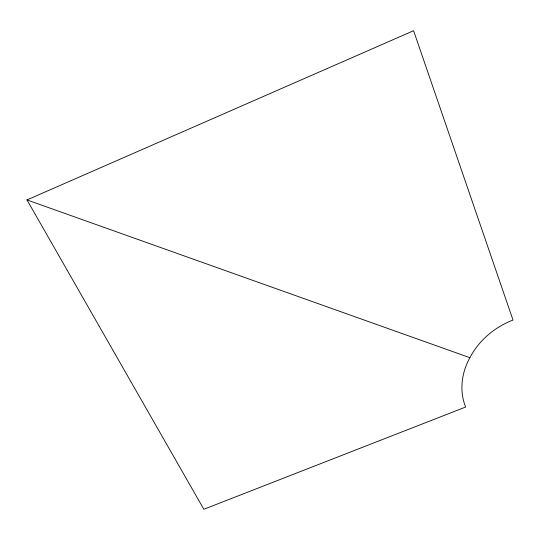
<?xml version="1.0" encoding="UTF-8"?>
<svg xmlns="http://www.w3.org/2000/svg" width="540" height="540" viewBox="0 0 540 540"><rect width="100%" height="100%" fill="white"/><g stroke="black" fill="none" stroke-linecap="round" stroke-linejoin="round"><path stroke-width="0.81" d="M469.901 357.696C461.585 372.546 459.081 391.055 465.662 407.032L203.837 509.281L27 199.928L413.593 30.719L513 320.045C494.829 327.058 478.926 340.308 469.901 357.696L27 199.928"/></g></svg>
